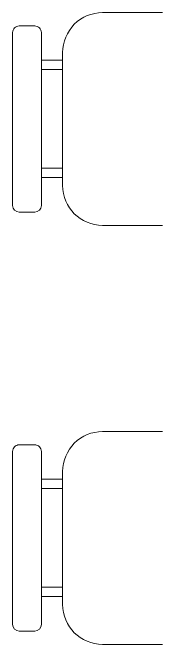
# Model space of a CAD drawing. Header units: inches. Extents: x -1714 to 1984, y -1043 to 970.
# Drawn here: x -1004.28 to -993.02, y 402.82 to 450.32 of the extents above; entities that cross this region are included whole.
import ezdxf

# ---------------------------------------------------------------- set-up
doc = ezdxf.new("R2010")
doc.units = ezdxf.units.IN
doc.header["$MEASUREMENT"] = 0
doc.layers.add('I-FURN', color=30, linetype='Continuous', lineweight=9)

# ---------------------------------------------------------------- blocks, each defined once
blk = doc.blocks.new('Chair-Stacking - Chair-Stacking-1470448-L2 - Architectural')
at = {"layer": 'I-FURN'}
for p, q in [((-13.549, 4.972), (-0.549, 4.972)), ((-14.049, 3.313), (-14.049, 4.472)), ((-0.049, 3.313), (-0.049, 4.472)), ((-13.549, 2.813), (-0.549, 2.813)), ((-11.456, 1.211), (-11.456, 2.813)), ((-10.737, 1.211), (-10.737, 2.813)), ((-3.337, 1.211), (-3.337, 2.813)), ((-2.632, 1.211), (-2.632, 2.813)), ((-12.049, 1.211), (-2.049, 1.211)), ((-11.456, 1.211), (-10.737, 1.211)), ((-2.632, 1.211), (-3.337, 1.211)), ((-15.049, -6.289), (-15.049, -1.789)), ((0.951, -6.289), (0.951, -1.789))]:
    blk.add_line(p, q, dxfattribs=at)
for centre, radius, start, end in [((-13.549, 4.472), 0.5, 90, 180), ((-0.549, 4.472), 0.5, 360, 90), ((-13.549, 3.313), 0.5, 180, 270), ((-0.549, 3.313), 0.5, 270, 0), ((-12.049, -1.789), 3, 90, 180), ((-2.049, -1.789), 3, 360, 90)]:
    blk.add_arc(centre, radius, start, end, dxfattribs=at)

msp = doc.modelspace()

# ---------------------------------------------------------------- block references
at = {"layer": 'I-FURN', "rotation": 89.99999999999993}
for p in [(-999.306, 449.368), (-999.306, 417.868)]:
    msp.add_blockref('Chair-Stacking - Chair-Stacking-1470448-L2 - Architectural', p, dxfattribs=at)

doc.saveas('drawing.dxf')
